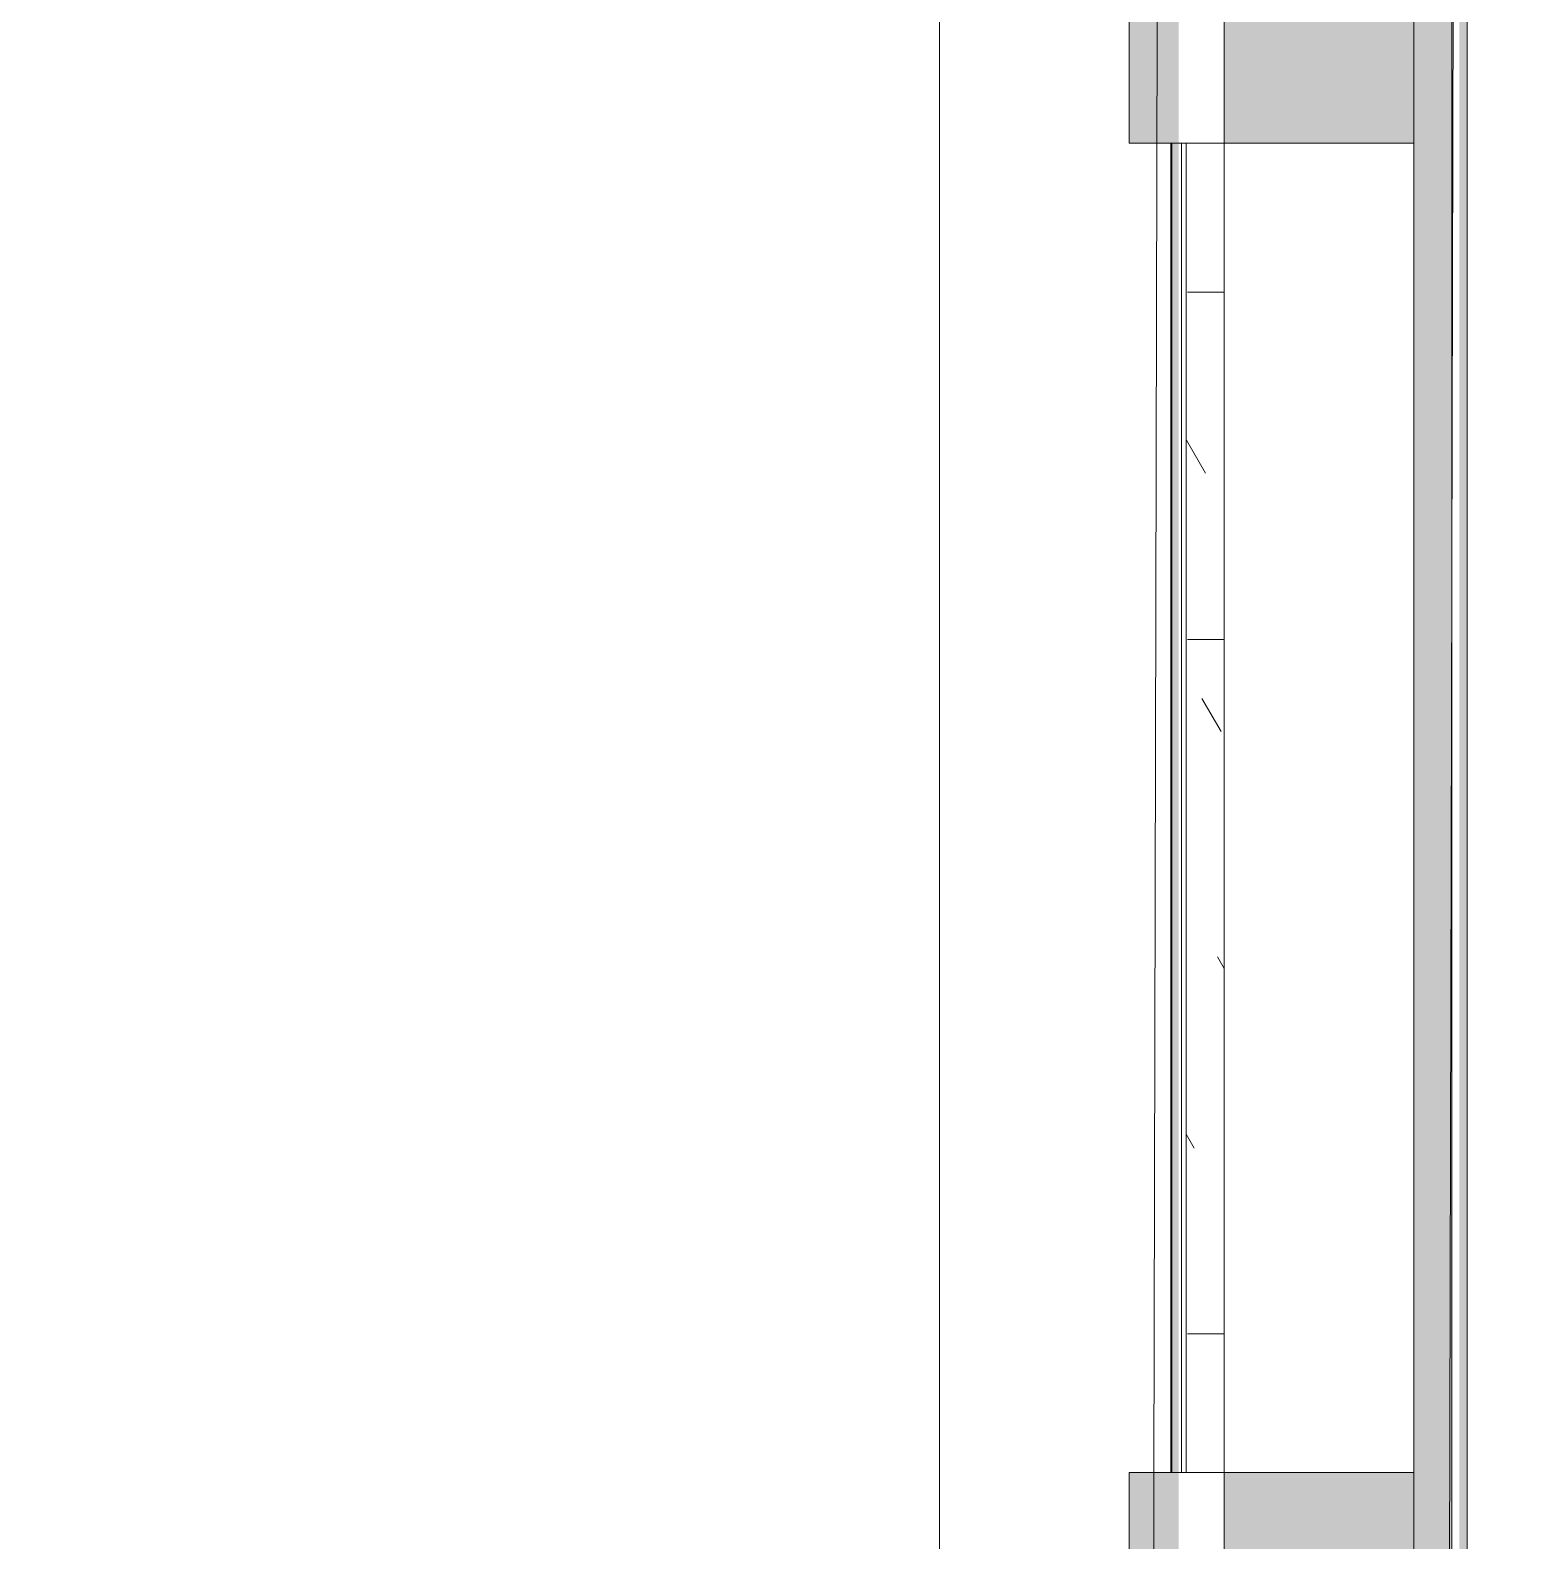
# Model space of a CAD drawing. Header units: millimetres. Extents: x -1113 to 415037, y -3642 to 28069.
# Drawn here: x 60046 to 60835, y 23178 to 23974 of the extents above; entities that cross this region are included whole.
import ezdxf

# ---------------------------------------------------------------- set-up
doc = ezdxf.new("R2010")
doc.units = ezdxf.units.MM
for name, color, linetype, lineweight in [('0) Стена 3.93м', 3, 'Continuous', 60), ('A-AREA-BNDY', 7, 'Continuous', 5), ('A-WALL', 7, 'Continuous', 5), ('I-WALL', 7, 'Continuous', 5), ('Оси', 7, 'Continuous', 9)]:
    doc.layers.add(name, color=color, linetype=linetype, lineweight=lineweight)
doc.layers.add('A-AREA-PATT-1', color=7, linetype='Continuous', lineweight=5, true_color=0xa5bae0, transparency=1)
for name, color, linetype, lineweight, true_color in [('A-DOOR-1', 7, 'Continuous', 5, 0xc0c0c0), ('A-WALL-1', 9, 'Continuous', 5, 0x808080), ('A-WALL-FNSH-1', 9, 'Continuous', 5, 0x808080)]:
    doc.layers.add(name, color=color, linetype=linetype, lineweight=lineweight, true_color=true_color)
pattern_1 = [(0, (0, 0), (243.84, 60.96), [20.117, -162.763, 20.117, -162.763, -975.36]), (0, (0, 0), (243.84, 60.96), [-365.76, 20.117, -345.643, 20.117, -162.763, -426.72]), (0, (0, 0), (243.84, 60.96), [-914.4, 20.117, -101.803, 20.117, -284.683]), (120, (91.44, 30.48), (-174.71291, 180.691634), [20.117, -162.763, 20.117, -162.763, -975.36]), (120, (91.44, 30.48), (-174.71291, 180.691634), [-365.76, 20.117, -345.643, 20.117, -162.763, -426.72]), (120, (91.44, 30.48), (-174.71291, 180.691634), [-914.4, 20.117, -101.803, 20.117, -284.683]), (240, (121.92, 152.4), (-69.12709, -241.651634), [20.117, -162.763, 20.117, -162.763, -975.36]), (240, (121.92, 152.4), (-69.12709, -241.651634), [-365.76, 20.117, -345.643, 20.117, -162.763, -426.72]), (240, (121.92, 152.4), (-69.12709, -241.651634), [-914.4, 20.117, -101.803, 20.117, -284.683])]

# ---------------------------------------------------------------- blocks, each defined once
blk = doc.blocks.new('Штора противопожарная_Рен - ШТ_700х700-22567375-Объем проектирования 1 этажа')
at = {"layer": 'A-DOOR-1'}
for p, q in [((-430, 100), (-350, 100)), ((-430, 50), (-430, 100)), ((-350, 100), (-350, 50)), ((350, 100), (430, 100)), ((350, 50), (350, 100)), ((430, 100), (430, 50)), ((-350, 77.5), (350, 77.5)), ((-350, 72.5), (-350, 77.5)), ((350, 72.5), (-350, 72.5)), ((350, 77.5), (350, 72.5)), ((-350, 50), (-430, 50)), ((430, 50), (350, 50))]:
    blk.add_line(p, q, dxfattribs=at)
blk = doc.blocks.new('1floor')
at = {"layer": 'A-AREA-PATT-1'}
h = blk.add_hatch(color=256, dxfattribs=at)
h.paths.add_polyline_path([(60586, 18724), (60586, 22726), (60186, 22726), (60186.16, 23274), (60586, 23274), (60586, 24809.5), (59885, 24809.5), (59885, 24793), (59925, 24793), (59925, 24775), (60570, 24775), (60570, 24793), (60582, 24793), (60582, 24130), (60560, 24130), (60560, 24050), (60582, 24050), (60582, 23350), (60560, 23350), (60560, 23278), (60182, 23276.04), (60183.97, 22722), (60582, 22722), (60582, 18728), (59460, 18728), (59460, 18724), (60584.26, 18724)])
h.paths.add_polyline_path([(58259, 18724), (58360, 18724), (58360, 18728), (58158, 18728), (58158, 19320), (58154, 19319.02), (58154, 18724), (58158, 18724)])
h.paths.add_polyline_path([(58154, 20420), (58158, 20420), (58158, 24793), (58835, 24793), (58835, 24809.5), (58154, 24809), (58154, 20424.53)])
h = blk.add_hatch(color=256, dxfattribs=at)
h.paths.add_polyline_path([(57578, 11921), (57578, 12712.5), (57578, 15903.79), (57574, 15903.79), (57574, 11920.5), (57577.33, 11920.92)])
h.paths.add_polyline_path([(59390, 11917), (60136, 11917.14), (60138.27, 12324), (60784, 12322.61), (60784, 11924), (66136, 11924), (66136, 12324), (66536, 12324), (66536, 13725), (66532, 13725), (66532, 12328), (66132, 12328), (66132, 11928), (60788, 11928), (60788, 12328), (60132, 12328), (60130.6, 11921), (57574, 11920), (57574, 11917), (59386, 11917)])
h.paths.add_polyline_path([(59638, 14042), (59638, 17042), (60182, 17042), (60182, 16742), (60738, 16742), (60738, 17298), (59382, 17296.83), (59383.16, 14042), (59636.67, 14042)])
h.paths.add_polyline_path([(59386, 14046), (59386.81, 17294), (60734, 17294), (60734, 16746), (60186, 16746), (60186, 17046), (59634, 17046), (59632.66, 14046), (59386.58, 14046)])
h.paths.add_polyline_path([(66536, 14825), (66536, 15526), (65686, 15527.38), (65686, 22824), (66136, 22824), (66136, 23324), (66652, 23325), (66652, 23328), (66132, 23328), (66132, 22828), (65682, 22828), (65682, 16530), (65660, 16530), (65660, 16450), (65682, 16450), (65682, 15750), (65660, 15750), (65660, 15670), (65682, 15670), (65682, 15522), (66532, 15522), (66532, 14825)])
h.paths.add_polyline_path([(57578, 17003.79), (57579.65, 18572), (58360, 18572), (58358, 18576), (57574, 18576), (57574, 17003.79)])
h.paths.add_polyline_path([(59506.03, 18572), (60738, 18573.54), (60738, 24752), (66652, 24752), (66652, 24755), (66660, 24755), (66660, 24700), (66710, 24700), (66710, 24756), (60734, 24756), (60734, 18576), (59460, 18576), (59460, 18572), (59467.88, 18572)])
h.paths.add_polyline_path([(66660, 23324), (66710, 23325), (66710, 23350), (66660, 23350), (66660, 23325)])
at = {"layer": 'I-WALL'}
h = blk.add_hatch(dxfattribs=at)
h.set_pattern_fill('FP_41', color=256, style=0, pattern_type=2)
h.set_pattern_definition([(135, (0, 0), (-150.8683, -150.8683), [213.36, -35.56, 7.112, -35.56]), (135, (0, 150.77), (-150.8683, -150.8683), []), (50, (0, 0), (255.0577, -22.3145), [26.67, -293.37]), (355, (0, 0), (-49.3404, 267.4791), [21.336, -234.696]), (100.451, (21.25, -1.86), (205.7195, 245.1636), [22.666, -249.326]), (46.184, (0, 71.12), (379.511, -58.86), [40.005, -440.055]), (96.636, (31.63, 66.2), (332.3634, 346.399), [33.999, -373.989]), (351.184, (0, 71.12), (332.3669, 346.3953), [32.004, -352.044]), (21, (35.56, 53.34), (212.2602, -143.1711), [26.67, -293.37]), (326, (35.56, 53.34), (86.5224, 257.8632), [21.336, -234.696]), (71.451, (53.25, 41.4), (298.78395, 114.6901), [22.666, -249.326]), (37.5, (0, 0), (4.32385, 118.37751), [6.706, -225.146, 6.706, -231.546, -235.585]), (37.5, (0, 0), (4.32385, 118.37751), [-470.103, 6.706, -228.879]), (7.5, (0, 0), (93.54758, 140.2533), [6.706, -129.134, 6.706, -219.812, -89.789]), (7.5, (0, 0), (93.54758, 140.2533), [-362.356, 6.706, -83.083]), (327.5, (-79.3, 0), (189.82734, -8.02019), [6.706, -82.194, 6.706, -270.662, -368.046]), (327.5, (-79.3, 0), (189.82734, -8.02019), [-366.268, 6.706, -361.34]), (317.5, (-114.86, 0), (207.38114, 35.59764), [6.706, -108.864, 6.706, -177.495, -261.366]), (317.5, (-114.86, 0), (207.38114, 35.59764), [-299.771, 6.706, -254.66])])
h.paths.add_polyline_path([(60710, 18600), (60710, 22750), (60610, 22750), (60610, 18600), (60697.48, 18600)])
h.paths.add_polyline_path([(60710, 23250), (60710, 23350), (60610, 23350), (60610, 23250), (60707.85, 23250)])
h.paths.add_polyline_path([(60710, 24050), (60710, 24950), (60610, 24950), (60610, 24050)])
h = blk.add_hatch(dxfattribs=at)
h.set_pattern_fill('FP_191', color=256, style=0, pattern_type=2)
h.set_pattern_definition(pattern_1)
h.paths.add_polyline_path([(60590, 23350), (60610, 23350), (60610, 24050), (60590, 24050)])
h.paths.add_polyline_path([(60610, 24130), (60610, 24830), (60600, 24830), (60600, 24820), (60590, 24810), (60590, 24130), (60598.83, 24130)])
h = blk.add_hatch(dxfattribs=at)
h.set_pattern_fill('FP_191', color=256, style=0, pattern_type=2)
h.set_pattern_definition(pattern_1)
h.paths.add_polyline_path([(60710, 18600), (60730, 18600), (60730, 24760), (60710, 24760), (60710, 18652.3)])
at = {"layer": 'A-WALL'}
for p, q in [((60730, 24760), (60730, 18580)), ((60590, 24050), (60590, 23350))]:
    blk.add_line(p, q, dxfattribs=at)
at = {"layer": 'A-WALL-1'}
for p, q in [((60710, 24950), (60710, 23250)), ((60610, 24050), (60710, 24050)), ((60610, 23350), (60610, 24050)), ((60710, 23350), (60610, 23350))]:
    blk.add_line(p, q, dxfattribs=at)
at = {"layer": 'A-WALL-FNSH-1'}
for p, q in [((60738, 18572), (60738, 24752)), ((60582, 24050), (60582, 23350))]:
    blk.add_line(p, q, dxfattribs=at)
at = {"layer": 'Оси'}
blk.add_line((60460, 22398.07), (60460, 27398.07), dxfattribs=at)
at = {"layer": 'A-DOOR-1', "rotation": 89.99999999999991}
blk.add_blockref('Штора противопожарная_Рен - ШТ_700х700-22567375-Объем проектирования 1 этажа', (60660, 23700), dxfattribs=at)

msp = doc.modelspace()

# ---------------------------------------------------------------- linework, layer by layer
at = {"layer": 'A-AREA-BNDY', "flags": 128}
for points in [[(58202.78, 18590.9), (60626.77, 18585.21), (60636.15, 22579.2), (60236.15, 22580.14), (60237.45, 23136.13), (60637.45, 23135.2), (60641.05, 24666.19), (59869.05, 24668), (58769.05, 24670.59), (58217.05, 24671.88)], [(66715.55, 23170.93), (66718.9, 24594.92), (60796.91, 24608.82), (60782.4, 18428.84), (57622.41, 18436.26), (57606.8, 11785.28), (60160.79, 11779.28), (60161.75, 12186.28), (60817.75, 12184.74), (60816.81, 11784.74), (66160.79, 11772.2), (66161.73, 12172.2), (66561.73, 12171.26), (66569.23, 15365.25), (65719.23, 15367.24), (65736.38, 22673.22), (66186.38, 22672.17), (66187.55, 23172.17)]]:
    msp.add_lwpolyline(points, close=True, dxfattribs=at)

# ---------------------------------------------------------------- block references
at = {"layer": '0) Стена 3.93м'}
msp.add_blockref('1floor', (64.7, -136.06), dxfattribs=at)

doc.saveas('drawing.dxf')
